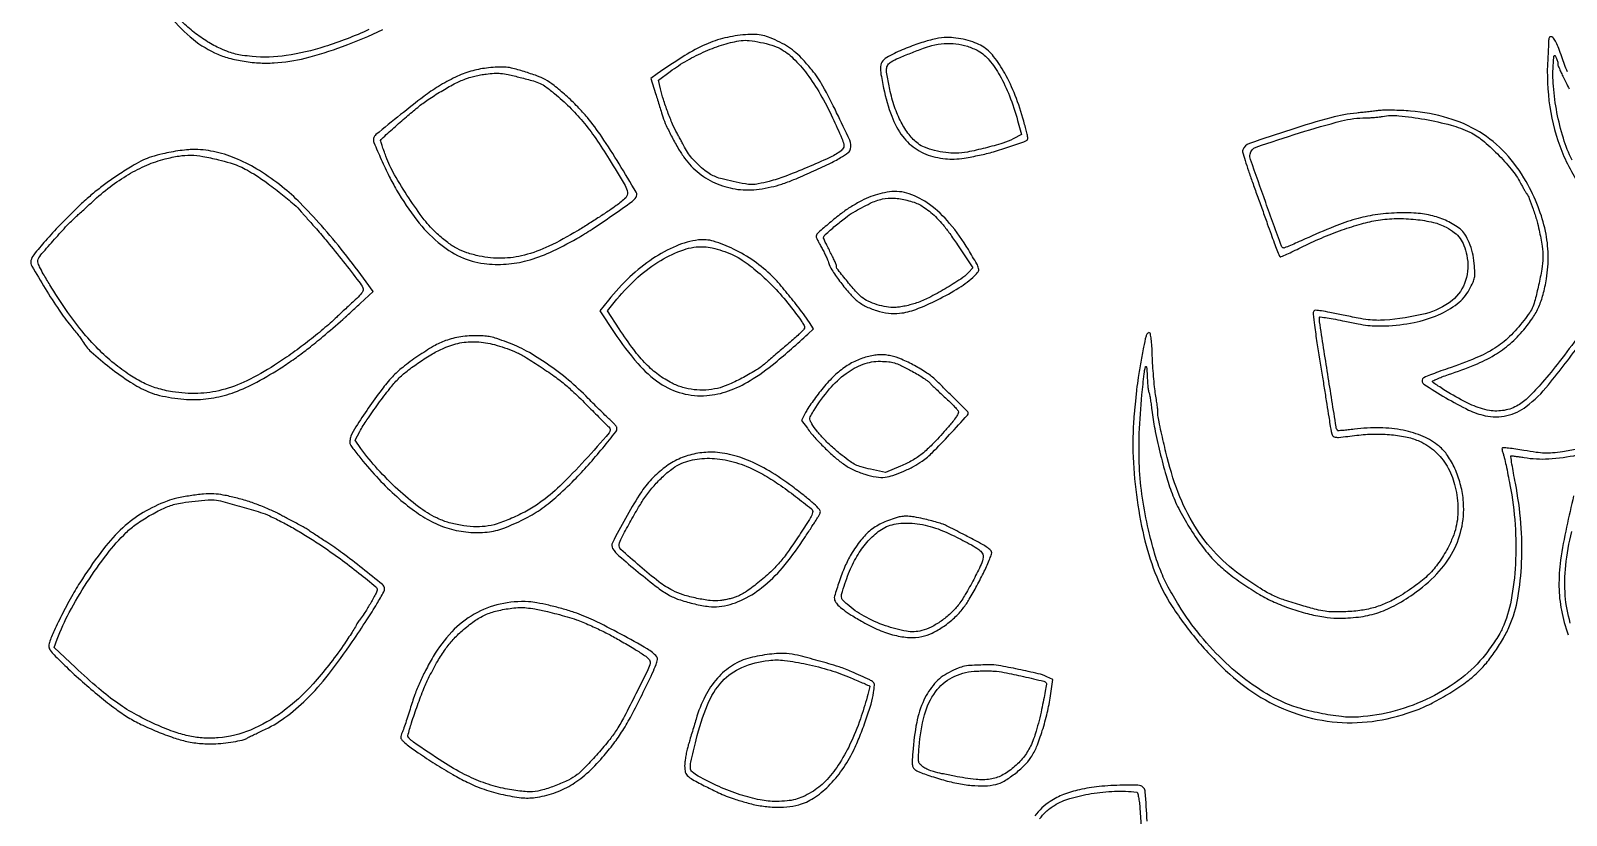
# Model space of a CAD drawing. Header units: millimetres. Extents: x -795 to 795, y -795 to 795.
# Drawn here: x -795 to 31, y -230 to 192 of the extents above; entities that cross this region are included whole.
import ezdxf

# ---------------------------------------------------------------- set-up
doc = ezdxf.new("R2010")
doc.units = ezdxf.units.MM
doc.layers.add('ceco.net 551 - Om symbols', color=7, linetype='Continuous')

msp = doc.modelspace()

# ---------------------------------------------------------------- linework, layer by layer
at = {"layer": 'ceco.net 551 - Om symbols'}
for points in [[(-721.53, 201.48, 0.049511), (-709.61, 188.97, 0.065791), (-696.47, 180.39, 0.043036), (-689.78, 177.86, 0.027138), (-681.64, 176.03, 0.026225), (-672.93, 175.02, 0.029676), (-664.51, 175, 0.048034), (-647.7, 177.59, 0.025811), (-627.63, 183.8, 0.02361), (-605.91, 192.96, 0.020216)], [(-613.47, 192.95, -0.031974), (-637.26, 183.75, -0.039406), (-657.93, 178.98, -0.05968), (-676.36, 178.45, -0.010659), (-681.6, 179.04, -0.027996), (-685.31, 179.75, -0.02949), (-688.82, 180.85, -0.012995), (-693.31, 182.69, -0.035502), (-700.37, 186.42, -0.027712), (-707.46, 191.4, -0.027499), (-714.03, 197.19, -0.033074)], [(-194.64, -233.43, 0.002502), (-195.65, -217.55, 0.139504), (-196.37, -215.56, 0.166284), (-197.99, -214.41, 0.068812), (-201.17, -213.92, 0.010003), (-207.74, -213.97, 0.01756), (-220.55, -214.75, 0.030817), (-231.03, -216.42, 0.037094), (-239.66, -219.03, 0.052388), (-246.8, -222.69, 0.091585), (-255.03, -230.51, 0.088809)], [(-252.5, -232.18, -0.064166), (-249.17, -228.34, -0.043791), (-244.54, -224.88, -0.066433), (-236.2, -221.15, -0.031767), (-224.73, -218.53, -0.030668), (-212.15, -217.27, -0.036805), (-200.27, -217.69, -0.31599), (-199.81, -218.09, -0.011984), (-199.3, -220.44, -0.017723), (-198.84, -223.41, -0.011087), (-198.5, -226.91, -0.004964), (-197.85, -236.93, -0.022188)]]:
    msp.add_lwpolyline(points, format="xyb", dxfattribs=at)
for points in [[(-410.88, 190.13, 0.042161), (-421.86, 188.45, 0.045581), (-432.1, 184.97, 0.035327), (-443.48, 178.91, 0.01374), (-458.34, 169.02), (-461.77, 166.6), (-459.21, 158.5, -0.000049), (-458.13, 155.07, -0.000042), (-456.99, 151.46, -0.000042), (-455.96, 148.19, -0.000121), (-455.24, 145.91, 0.032588), (-453.43, 141.25, 0.012193), (-450.32, 134.95, 0.012378), (-446.79, 128.62, 0.022871), (-443.56, 123.68, 0.070466), (-435.78, 115.58, 0.067794), (-425.95, 109.83, 0.067254), (-414.86, 106.89, 0.067431), (-403.41, 107, 0.017839), (-396.91, 108.18, 0.025642), (-391.27, 109.72, 0.019532), (-384.79, 112.14, 0.005975), (-375.2, 116.28, 0.007256), (-365.85, 120.62, 0.021248), (-359.59, 123.97, 0.026694), (-355.52, 126.68, 0.180455), (-354.23, 128.68, 0.161936), (-354.73, 133.33, 0.007181), (-361.73, 148.19, 0.012476), (-369.2, 162.54, 0.045008), (-374.97, 171.07, 0.012948), (-379.72, 176.59, 0.029445), (-383.65, 180.43, 0.034615), (-387.57, 183.4, 0.026216), (-392.24, 186.11, 0.018001), (-397.48, 188.56, 0.047253), (-401.43, 189.81, 0.049192), (-405.45, 190.27, 0.020892)], [(-392.16, 182.67, -0.071764), (-385.08, 177.44, -0.0357), (-377.72, 169.03, -0.03141), (-370.52, 158.18, -0.023527), (-363.95, 145.43, -0.002126), (-358.95, 134.35, -0.049557), (-357.86, 131.07, -0.194164), (-358.17, 129.13, -0.101938), (-359.86, 127.31, -0.046562), (-365.8, 123.86, -0.00834), (-377.53, 118.67, -0.009326), (-389.63, 113.82, -0.029176), (-398, 111.19, -0.010353), (-403.92, 109.84, -0.050177), (-407.34, 109.48, -0.046522), (-410.88, 109.79, -0.00811), (-417.47, 111.11, -0.007801), (-423.36, 112.49, -0.03277), (-426.82, 113.61, -0.044853), (-429.55, 114.98, -0.024629), (-432.63, 117.11, -0.020764), (-436.13, 120.04, -0.028447), (-439, 122.96, -0.029871), (-441.42, 126.07, -0.027087), (-443.53, 129.55, 0.001178), (-444.29, 130.96, 0.00044), (-445.37, 132.94, 0.000436), (-446.54, 135.09, 0.000528), (-447.64, 137.11, -0.02486), (-450.02, 142, -0.011436), (-452.65, 148.58, -0.011463), (-455.01, 155.37, -0.021386), (-456.55, 160.99), (-457.63, 165.69), (-451.26, 170.41, -0.029393), (-442.21, 176.32, -0.027388), (-432.32, 181.28, -0.028333), (-422.37, 184.96, -0.039976), (-413.14, 186.99, -0.062897), (-408.82, 187.04, -0.022315), (-402.72, 186.06, -0.02265), (-396.61, 184.51, -0.049861)], [(-302.43, 188.67, 0.050673), (-308.31, 187.98, 0.022273), (-315.88, 185.95, 0.020546), (-324.27, 182.9, 0.017932), (-332.79, 179.04, 0.064546), (-336.39, 176.63, 0.163496), (-337.95, 173.95, 0.091135), (-338.05, 169.83, 0.012279), (-336.45, 161.3, 0.03603), (-332.1, 146.23, 0.073055), (-326.21, 135.42, 0.091012), (-318.46, 128.27, 0.088059), (-308.59, 124.25, 0.024618), (-303.18, 123.36, 0.039137), (-298.49, 123.2, 0.030257), (-293.05, 123.76, 0.009069), (-284.85, 125.28, 0.02049), (-277.34, 127.13, 0.012051), (-268.51, 129.92, 0.004692), (-259.93, 132.96, 0.256801), (-258.83, 134.21, 0.10893), (-258.84, 134.81, 0.003215), (-259.4, 137.3, 0.00629), (-260.13, 140.23, 0.004281), (-261.03, 143.55, 0.023978), (-265.68, 157.52, 0.033958), (-271.22, 169.39, 0.039332), (-277.25, 178.51, 0.091334), (-283.36, 183.94, 0.047014), (-287.31, 185.85, 0.028354), (-292.28, 187.39, 0.027861), (-297.55, 188.39, 0.036799)], [(-285.5, 181.41, -0.095335), (-279.64, 176.53, -0.042956), (-273.96, 168.23, -0.036346), (-268.76, 157.24, -0.024289), (-264.37, 144.02), (-262.27, 136.45), (-266.71, 134.1, -0.04786), (-272.29, 131.79, -0.01203), (-281.78, 129.15, -0.012058), (-291.39, 126.96, -0.047361), (-297.43, 126.32, -0.036701), (-303, 126.67, -0.028116), (-308.99, 127.84, -0.028572), (-314.38, 129.54, -0.073637), (-317.93, 131.52, -0.066129), (-322.76, 136.38, -0.042435), (-327.01, 143.1, -0.037845), (-330.53, 151.32, -0.029295), (-333.14, 160.72, -0.007431), (-334.63, 168.23, -0.057742), (-334.87, 171.79, -0.1361), (-334.16, 173.94, -0.116421), (-332.41, 175.57, -0.027658), (-328.44, 177.55, -0.007161), (-321.82, 180.29, -0.007397), (-315.07, 182.85, -0.023175), (-310.44, 184.3, -0.043715), (-303.9, 185.41, -0.049086), (-297.52, 185.3, -0.049834), (-291.37, 183.96, -0.047614)], [(-540.62, 172.73, 0.030226), (-550.22, 172.2, 0.0427), (-558.61, 170.49, 0.040848), (-566.86, 167.31, 0.024692), (-576.06, 162.3, 0.025844), (-583.89, 156.94, 0.00603), (-596.43, 147.13, 0.001923), (-609.68, 136.42, 0.169429), (-610.99, 134.29, 0.156118), (-610.79, 132.07, 0.004234), (-606.83, 123.02, 0.00966), (-602.54, 113.9, 0.01687), (-598.59, 106.54, 0.032801), (-587.66, 90.3, 0.053387), (-576.17, 78.31, 0.063659), (-564.12, 70.55, 0.082818), (-551.52, 66.92, 0.045033), (-539.61, 66.63, 0.049772), (-528.25, 68.51, 0.042402), (-516.07, 72.94, 0.021496), (-501.57, 80.43, 0.015732), (-493.37, 85.46, 0.00651), (-482.59, 92.77, 0.002995), (-471.87, 100.34, 0.095675), (-469.66, 102.65, 0.282976), (-469.62, 105.33, 0.003523), (-478.81, 120.61, 0.010585), (-488.16, 135.23, 0.024937), (-495.9, 145.6, 0.022081), (-501.09, 151.35, 0.014926), (-507.48, 157.44, 0.014726), (-513.79, 162.8, 0.04261), (-518.56, 165.98, 0.03893), (-523.03, 168, 0.012592), (-529.92, 170.3, 0.011337), (-536.79, 172.24, 0.061709)], [(-513.53, 158.45, -0.02356), (-505.55, 151.27, -0.024257), (-498.36, 143.43, -0.022119), (-491.41, 134.3, -0.014314), (-484.17, 123.17, -0.003029), (-475.64, 109.01, -0.096507), (-474.28, 105.22, -0.245828), (-475.25, 102.41, -0.030889), (-480.35, 98.14, -0.010702), (-484.03, 95.56, -0.0037), (-489.44, 91.98, -0.003674), (-495.47, 88.12, -0.00426), (-501.26, 84.54, -0.025069), (-516.65, 76.23, -0.04832), (-529.8, 71.45, -0.057826), (-541.91, 69.79, -0.058236), (-554.05, 70.96, -0.02552), (-560.71, 72.75, -0.043236), (-566.02, 75, -0.04152), (-571.01, 78.2, -0.021538), (-576.7, 82.95, -0.045167), (-583.64, 90.52, -0.01677), (-592.02, 102.32, -0.016933), (-599.67, 114.79, -0.039578), (-604.3, 124.69, -0.003427), (-605.43, 127.77, -0.005252), (-606.36, 130.45, -0.001996), (-607.12, 132.76, -0.133661), (-607.14, 133.17, -0.155893), (-606.59, 134.12, -0.001249), (-599.99, 140.07, -0.005034), (-593.29, 145.97, -0.007205), (-587.21, 151.05, -0.022026), (-581.54, 155.26, -0.013985), (-574.59, 159.68, -0.014047), (-567.52, 163.64, -0.025305), (-561.49, 166.41, -0.027268), (-559.42, 167.11, -0.010765), (-556.51, 167.86, -0.010617), (-553.32, 168.53, -0.013071), (-550.32, 169.01, -0.020162), (-546.03, 169.42, -0.038538), (-542.57, 169.34, -0.028818), (-538.57, 168.7, -0.006953), (-532.03, 167.17, -0.006881), (-524.87, 165.28, -0.04236), (-521.3, 163.96, -0.049708), (-518.25, 162.13, -0.011563)], [(-706.99, 128.38, 0.026824), (-710.44, 128.26, 0.011423), (-715.05, 127.75, 0.011264), (-719.94, 126.97, 0.014515), (-724.4, 126.03, 0.015766), (-730.49, 124.35, 0.033589), (-735.05, 122.6, 0.027379), (-739.87, 120.03, 0.007446), (-747.2, 115.44, 0.011676), (-753.54, 111.13, 0.013093), (-759.43, 106.69, 0.012912), (-765.14, 101.88, 0.010759), (-770.97, 96.49, 0.009761), (-779.69, 87.74, 0.011803), (-787.51, 79.19, 0.008447), (-793.84, 71.67, 0.11732), (-795.37, 68.5, 0.188873), (-794.91, 65.58, 0.00446), (-787.68, 53.51, 0.010613), (-780.16, 41.78, 0.024346), (-773.9, 33.37, -0.00301), (-771.68, 30.63, -0.003965), (-769.69, 28.11, -0.002893), (-768.05, 25.98, -0.037942), (-767.51, 25.15, 0.08606), (-762.91, 19.33, 0.01785), (-752.85, 10.95, 0.019708), (-741.7, 3, 0.041864), (-732.39, -2.04, 0.040169), (-727.69, -3.67, 0.018488), (-721.35, -5.05, 0.018264), (-714.6, -6.01, 0.025418), (-708.5, -6.34, 0.044639), (-696.99, -5.35, 0.043662), (-685.76, -2.33, 0.037194), (-673.76, 3.08, 0.020128), (-659.84, 11.4, 0.009774), (-652.47, 16.42, 0.012174), (-645.83, 21.39, 0.009397), (-638.24, 27.6, 0.00323), (-627.47, 36.87, 0.005859), (-626.15, 38.05, 0.00111), (-623.77, 40.23, 0.001185), (-621.01, 42.79, 0.001088), (-618.17, 45.44), (-611.22, 51.97), (-614.86, 57, 0.010981), (-626.93, 72.91, 0.01301), (-639.05, 87.38, 0.014186), (-650.41, 99.55, 0.029012), (-660.12, 108.29, 0.028145), (-672.3, 116.97, 0.039423), (-684.12, 123.18, 0.043869), (-695.66, 126.97, 0.052748)], [(-675.43, 115.17, -0.019403), (-668.73, 110.68, -0.010659), (-660.87, 104.7, -0.009749), (-653.68, 98.74, -0.042865), (-649.83, 94.81, 0.006669), (-648.66, 93.42, 0.001438), (-646.6, 91.07, 0.001501), (-644.2, 88.35, 0.001433), (-641.75, 85.6, -0.012412), (-635.9, 78.76, -0.003771), (-627.37, 68.11, -0.002083), (-618.82, 57.19, -0.046036), (-616.66, 53.79, -0.174296), (-616.51, 52.66, -0.098212), (-617.06, 51.39, -0.045629), (-618.52, 49.64, -0.008575), (-621.53, 46.76, 0.000618), (-623.99, 44.48, 0.000501), (-626.62, 42.02, 0.000506), (-629.04, 39.75, 0.00131), (-630.78, 38.1, -0.014812), (-638.02, 31.63, -0.010337), (-646.54, 24.75, -0.010153), (-655.56, 18.05, -0.012129), (-664.34, 12.12, -0.029294), (-679.21, 3.78, -0.04975), (-692.59, -1.15, -0.05553), (-705.58, -3.02, -0.049034), (-719.23, -2.12, -0.031341), (-727.5, -0.21, -0.040972), (-734.73, 2.61, -0.036298), (-742.04, 6.85, -0.018245), (-750.64, 13.18, -0.031542), (-759.19, 20.9, -0.022037), (-767.85, 30.59, -0.019907), (-776.53, 42.12, -0.015125), (-785.14, 55.39, -0.005742), (-788.72, 61.45, -0.023507), (-790.67, 65.24, -0.036885), (-791.61, 67.79, -0.193708), (-791.47, 69.25, -0.056445), (-789.41, 72.27, -0.003922), (-782.64, 80.02, -0.005773), (-775.79, 87.56, -0.02278), (-771.31, 91.96, 0.001837), (-769.38, 93.7, 0.000928), (-766.96, 95.91, 0.000922), (-764.46, 98.21, 0.001373), (-762.29, 100.22, -0.025442), (-752.77, 108.24, -0.029172), (-742.9, 114.86, -0.031027), (-732.94, 119.93, -0.039332), (-723.19, 123.27, -0.023093), (-715.61, 124.84, -0.043715), (-709.39, 125.29, -0.040725), (-702.9, 124.66, -0.01746), (-694.39, 122.81, -0.009245), (-688.2, 121.12, -0.024358), (-683.86, 119.61, -0.027434), (-679.99, 117.8, -0.0148)], [(-333.29, 105.54, 0.027538), (-338.5, 104.53, 0.031039), (-343.35, 102.99, 0.028325), (-348.33, 100.72, 0.017352), (-353.94, 97.53, 0.024779), (-359.2, 93.91, 0.012014), (-365.56, 88.8, 0.0062), (-371.64, 83.56, 0.159271), (-372.73, 81.7, 0.153778), (-372.68, 81.15, 0.008765), (-371.98, 79.55, 0.012736), (-371.05, 77.66, 0.008958), (-369.91, 75.59, -0.010464), (-368.7, 73.36, -0.009622), (-367.56, 71.02, -0.009666), (-366.61, 68.9, -0.03108), (-366.1, 67.44, 0.075389), (-364.38, 63.63, 0.015396), (-360.15, 57.53, 0.017085), (-355.34, 51.48, 0.037769), (-351.2, 47.3, 0.06166), (-346.37, 44.06, 0.042978), (-340.29, 41.61, 0.042693), (-333.81, 40.23, 0.057642), (-327.83, 40.17, 0.065967), (-319.13, 42.26, 0.023723), (-307.44, 47.42, 0.024075), (-295.93, 53.88, 0.045785), (-287.48, 60.31, 0.061239), (-285.64, 62.48, 0.207427), (-285.32, 64.27, 0.073236), (-286.33, 66.79, 0.003714), (-290.86, 74.44, 0.038293), (-300.92, 88.59, 0.060971), (-311.74, 98.76, 0.075371), (-322.72, 104.5, 0.117374)], [(-311.01, 94.39, -0.028709), (-307.76, 91.42, -0.020775), (-304.48, 87.77, -0.016887), (-300.91, 83.12, -0.008653), (-296.73, 77.07), (-288.45, 64.64), (-290.78, 62.11, -0.061643), (-294.96, 58.58, -0.012016), (-303.34, 53.38, -0.013304), (-312.18, 48.5, -0.037139), (-318.69, 45.72, -0.017344), (-321.59, 44.83, -0.013273), (-324.82, 44.06, -0.01347), (-327.88, 43.51, -0.030645), (-330.22, 43.29, -0.047567), (-334.92, 43.59, -0.034787), (-340.02, 44.78, -0.035419), (-344.74, 46.61, -0.061754), (-348.28, 48.85, -0.041637), (-351.55, 52.01, -0.009471), (-356.52, 57.93, -0.003793), (-361.58, 64.3, -0.223732), (-361.9, 65.7, 0.153737), (-361.95, 66.26, 0.005217), (-362.83, 68.32, 0.009394), (-363.96, 70.74, 0.006366), (-365.32, 73.46, -0.004243), (-366.69, 76.16, -0.00652), (-367.83, 78.52, -0.002604), (-368.76, 80.55, -0.161535), (-368.8, 80.94, -0.1583), (-367.84, 82.57, -0.006152), (-362.5, 87.21, -0.011799), (-357.01, 91.64, -0.030482), (-352.79, 94.49, -0.019287), (-343.71, 99.38, -0.058396), (-337.1, 101.72, -0.073365), (-331, 102.18, -0.044973), (-323.88, 101.03, -0.01909), (-320.08, 99.91, -0.037572), (-317.19, 98.68, -0.035849), (-314.42, 96.99, -0.015844)], [(-436.14, 79.64, 0.069261), (-448.16, 76.37, 0.046415), (-460.71, 69.57, 0.041925), (-473.08, 59.7, 0.034107), (-484.58, 47.24), (-489.25, 41.44), (-481.42, 29.75, 0.029921), (-468.82, 13.17, 0.065852), (-456.97, 2.58, 0.084652), (-444.87, -2.95, 0.084983), (-431.64, -4.16, 0.065729), (-420.02, -1.68, 0.051318), (-408.37, 3.87, 0.036578), (-394.9, 13.48, 0.013336), (-377.27, 28.92), (-374.28, 31.69), (-376.43, 35.21, 0.027039), (-379.63, 39.88, 0.005311), (-385.91, 47.89, 0.005442), (-392.38, 55.77, 0.024887), (-396.4, 60.11, 0.040848), (-406.14, 68.18, 0.03838), (-417.25, 74.74, 0.040668), (-427.94, 78.95, 0.105746)], [(-413.78, 69.57, -0.032721), (-405.2, 63.25, -0.023812), (-396.51, 55.18, -0.02265), (-388.14, 45.82, -0.02169), (-380.52, 35.62, -0.015177), (-379.22, 33.58, -0.143396), (-378.97, 32.58, -0.165867), (-379.31, 31.67, -0.02209), (-380.7, 30.13, -0.013934), (-382.05, 28.84, -0.002714), (-384.55, 26.59, -0.002881), (-387.51, 24, -0.002663), (-390.57, 21.38, 0.000397), (-393.64, 18.77, 0.000427), (-396.64, 16.21, 0.000403), (-399.21, 14.01, 0.002026), (-400.64, 12.78, -0.043679), (-405.47, 9.26, -0.016244), (-412.81, 5.16, -0.016146), (-420.37, 1.56, -0.046303), (-425.88, -0.27, -0.041906), (-432.18, -1.18, -0.043115), (-438.48, -1.01, -0.043603), (-444.6, 0.23, -0.044979), (-450.34, 2.5, -0.042253), (-457.69, 7.02, -0.040947), (-464.27, 12.76, -0.032722), (-470.95, 20.59, -0.014595), (-478.73, 31.7), (-485.13, 41.42), (-479.97, 47.74, -0.039079), (-468.68, 59.53, -0.046712), (-456.31, 68.66, -0.052477), (-444.05, 74.39, -0.095167), (-433.13, 75.96, -0.045131), (-428.7, 75.35, -0.022957), (-423.29, 73.84, -0.022914), (-417.96, 71.8, -0.039777)], [(-554.95, 28.09, 0.020874), (-559.48, 27.96, 0.021055), (-563.97, 27.45, 0.021722), (-568.25, 26.6, 0.026591), (-572.16, 25.41, 0.045563), (-578.62, 22.39, 0.016975), (-587.11, 17.02, 0.017123), (-595.29, 11.04, 0.04056), (-600.82, 5.92, 0.024307), (-606.54, -0.94, 0.009439), (-613.79, -10.96, 0.007727), (-620.5, -20.93, 0.055318), (-623.11, -26.11, 0.055088), (-623.73, -28.58, 0.138935), (-623.48, -30.39, 0.061327), (-622.15, -32.61, 0.004759), (-617.84, -38.05, 0.017644), (-608.17, -49.16, 0.022844), (-598.51, -58.61, 0.025215), (-589.01, -66.26, 0.036022), (-579.81, -71.98, 0.050957), (-570.27, -75.81, 0.047526), (-559.93, -77.74, 0.049124), (-549.78, -77.66, 0.065239), (-540.81, -75.5, 0.023501), (-530.13, -70.81, 0.034819), (-521.31, -65.64, 0.032061), (-512.79, -58.97, 0.016374), (-502.95, -49.6, 0.012322), (-495.35, -41.48, 0.010017), (-487.61, -32.42, 0.003897), (-480.52, -23.66, 0.208596), (-479.98, -21.63, 0.11994), (-480.26, -20.94, 0.018446), (-481.18, -19.77, 0.019702), (-482.38, -18.45, 0.015968), (-483.78, -17.14, -0.009699), (-485.68, -15.37, -0.002466), (-488.7, -12.44, -0.002513), (-492.12, -9.06, -0.002542), (-495.49, -5.66, 0.023163), (-506.03, 4.14, 0.024196), (-517.29, 12.77, 0.025604), (-528.57, 19.76, 0.037806), (-539.15, 24.59, 0.006558), (-544.6, 26.51, 0.027016), (-547.97, 27.45, 0.034762), (-551, 27.9, 0.016336)], [(-535.09, 19.53, -0.034615), (-529.74, 16.8, -0.009687), (-521.79, 11.8, -0.010202), (-513.68, 6.25, -0.019332), (-507.42, 1.4, -0.011851), (-504.91, -0.82, -0.004114), (-501.39, -4.12, -0.004084), (-497.57, -7.83, -0.004742), (-493.99, -11.42, 0.000775), (-490.7, -14.78, 0.001066), (-487.73, -17.79, 0.000677), (-485.23, -20.31, 0.012827), (-484.42, -21.08, -0.406815), (-484.22, -24.31, -0.006858), (-497.17, -38.93, -0.01559), (-510.69, -52.89, -0.038719), (-521.63, -61.98, -0.028939), (-528.64, -66.35, -0.022931), (-536.68, -70.27, -0.023497), (-544.52, -73.23, -0.05003), (-550.85, -74.61, -0.041996), (-557.16, -74.8, -0.029574), (-564.21, -74, -0.029581), (-571.12, -72.38, -0.042119), (-576.99, -70.07, -0.04758), (-586.73, -64.05, -0.023627), (-597.88, -54.73, -0.023018), (-608.75, -43.78, -0.028815), (-617.72, -32.63), (-620.94, -28.12), (-618.41, -23.54, -0.023171), (-614.5, -17.19, -0.008599), (-608.45, -8.61, -0.008369), (-602.18, -0.34, -0.028268), (-597.71, 4.74, -0.032779), (-592.92, 9.01, -0.016108), (-586.31, 13.82, -0.016093), (-579.29, 18.27, -0.027825), (-573.15, 21.44, -0.05795), (-564.47, 24.18, -0.060129), (-555.51, 24.81, -0.053957), (-545.86, 23.27, -0.034285)], [(-344.45, 16.92, 0.050955), (-351.18, 14.62, 0.045498), (-357.58, 10.94, 0.041333), (-363.73, 5.79, 0.0296), (-369.74, -0.87, 0.007913), (-372.4, -4.31, 0.007526), (-374.99, -7.88, 0.007496), (-377.18, -11.11, 0.026295), (-378.45, -13.27), (-380.65, -17.52), (-377.5, -21.8, 0.024241), (-373.48, -26.76, 0.01535), (-368.35, -32.15, 0.015391), (-362.94, -37.17, 0.025866), (-358.06, -41, 0.042335), (-352.71, -44.13, 0.034656), (-346.53, -46.57, 0.035901), (-340.48, -48.01, 0.071605), (-335.57, -48.11, 0.051769), (-331.46, -47.16, 0.019613), (-325.95, -45.02, 0.019744), (-320.34, -42.33, 0.031125), (-315.79, -39.54, 0.044429), (-310.17, -34.8, 0.008581), (-300.96, -25.18, 0.002738), (-291.29, -14.63, 0.350353), (-291.19, -12.96, 0.043887), (-291.71, -12.34, 0.000252), (-297.09, -7, 0.001187), (-302.74, -1.4, 0.001198), (-308.41, 4.15, 0.046603), (-313.14, 7.97, 0.022528), (-319.82, 11.99, 0.022519), (-326.82, 15.38, 0.047672), (-332.56, 17.23, 0.027732), (-335.45, 17.69, 0.03274), (-338.22, 17.8, 0.030613), (-341.13, 17.55, 0.019771)], [(-321.92, 9.4, -0.011608), (-318.72, 7.62, -0.011947), (-315.64, 5.71, -0.011748), (-313.05, 3.93, -0.048657), (-311.63, 2.68, 0.01123), (-310.32, 1.33, 0.002965), (-308.16, -0.75, 0.003008), (-305.68, -3.1, 0.003086), (-303.19, -5.4, -0.006909), (-300.82, -7.62, -0.008694), (-298.69, -9.74, -0.007172), (-296.96, -11.58, -0.066084), (-296.34, -12.47, -0.220521), (-296.29, -13.65, -0.048261), (-297.27, -15.5, -0.027771), (-299.29, -18.21, -0.006286), (-303.02, -22.58, -0.010947), (-310.3, -30.51, -0.031867), (-315.78, -35.54, -0.04077), (-321.03, -39.12, -0.029956), (-327.36, -42.23), (-335.45, -45.61), (-343.61, -43.82, -0.01336), (-348.54, -42.6, -0.046353), (-351.6, -41.44, -0.043909), (-354.49, -39.7, -0.011112), (-358.84, -36.38, -0.015261), (-364.05, -31.95, -0.018158), (-368.67, -27.44, -0.019872), (-372.46, -23.14, -0.037339), (-375.11, -19.35, -0.032627), (-376.02, -17.54, -0.142138), (-376.17, -16.36, -0.089955), (-375.69, -15.02, -0.008816), (-373.92, -12.06, -0.036953), (-365.57, -0.59, -0.057954), (-356.67, 7.73, -0.06938), (-347.47, 12.72, -0.095443), (-338.22, 14.3, -0.01698), (-333.71, 14.05, -0.050596), (-330.67, 13.46, -0.04028), (-327.46, 12.21, -0.007866)], [(-431.02, -34.7, 0.049325), (-439.75, -35.91, 0.055604), (-447.71, -38.8, 0.053362), (-455.1, -43.49, 0.040093), (-462.14, -50.07, 0.044432), (-467.99, -57.78, 0.013863), (-475.37, -70.29, 0.006387), (-482.41, -83.41, 0.26593), (-482.29, -86.5, 0.074274), (-478.88, -90.48, 0.006275), (-468.55, -99.21, 0.008217), (-458.05, -107.58, 0.039409), (-451.64, -111.76, 0.045727), (-445.84, -114.26, 0.022831), (-438.11, -116.4, 0.022446), (-430.45, -117.8, 0.063574), (-425.03, -117.84, 0.07827), (-413.35, -114.54, 0.059086), (-401.96, -107.57, 0.049939), (-390.87, -96.87, 0.031278), (-380.08, -82.41, -0.000209), (-378.52, -80.03, -0.000142), (-376.75, -77.33, -0.000143), (-375.04, -74.72, -0.000288), (-373.69, -72.66, 0.007971), (-372.57, -70.9, 0.009724), (-371.58, -69.21, 0.008426), (-370.81, -67.77, 0.065437), (-370.55, -67.05, 0.24483), (-370.96, -65.53, 0.020075), (-373.96, -62.52, 0.018884), (-378.6, -58.55, 0.006619), (-385.55, -53.19, 0.025601), (-398.05, -44.77, 0.038875), (-409.76, -38.91, 0.044981), (-420.73, -35.56, 0.061566)], [(-401.47, -46.56, -0.019986), (-392.99, -51.87, -0.013902), (-383.84, -58.49, -0.005962), (-375.35, -65.16, -0.284431), (-374.66, -67.13, -0.086078), (-375.78, -69.88, -0.004196), (-381.11, -78.23, -0.007569), (-386.7, -86.56, -0.017102), (-391.23, -92.64, -0.033012), (-396.41, -98.3, -0.01945), (-403.27, -104.38, -0.019014), (-410.22, -109.64, -0.05736), (-415.44, -112.46, -0.024458), (-417.27, -113.1, -0.012471), (-419.63, -113.72, -0.01236), (-422.09, -114.24, -0.018107), (-424.29, -114.57, -0.056453), (-429.72, -114.56, -0.023078), (-437.01, -113.38, -0.023221), (-444.33, -111.49, -0.044845), (-449.92, -109.2, -0.04456), (-457.38, -104.44, -0.013876), (-467.68, -96.03, -0.006373), (-477.89, -86.99, -0.268529), (-478.74, -84.31, -0.066309), (-477.51, -80.94, -0.005373), (-473.05, -72.61, -0.007884), (-468.29, -64.26, -0.020218), (-464.5, -58.42, -0.026713), (-460.02, -52.74, -0.025917), (-454.91, -47.51, -0.027383), (-449.8, -43.28, -0.058299), (-445.35, -40.74, -0.074575), (-435.58, -38.21, -0.059308), (-424.67, -38.35, -0.053936), (-413.12, -41.17, -0.042901)], [(-697, -57.11, 0.035505), (-702.49, -57.22, 0.015731), (-709.7, -58.12, 0.015731), (-716.84, -59.46, 0.035496), (-722.11, -61.02, 0.044749), (-734.93, -67.2, 0.05113), (-745.84, -75.33, 0.043012), (-756.25, -86.68, 0.020589), (-767.67, -102.84, 0.014683), (-772.82, -111.34, 0.009756), (-778.24, -121.37, 0.009339), (-782.93, -130.9, 0.033114), (-785.41, -137.23, 0.097508), (-785.66, -139.45, 0.132884), (-784.98, -141.33, 0.045125), (-782.85, -143.85, 0.003233), (-776.29, -150.25, 0.010555), (-767.63, -158.25, 0.009681), (-758.39, -166.11, 0.010004), (-749.72, -172.92, 0.024128), (-742.97, -177.51, 0.025883), (-736.13, -181.23, 0.01427), (-727.42, -185.09, 0.014269), (-718.6, -188.41, 0.028818), (-711.45, -190.42, 0.01801), (-707.67, -191.11, 0.01595), (-703.68, -191.56, 0.015984), (-699.68, -191.75, 0.018334), (-695.86, -191.67, 0.015729), (-690.49, -191.2, 0.015797), (-685.16, -190.38, 0.013036), (-680.6, -189.42, 0.10988), (-678.72, -188.5, -0.053909), (-678.24, -188.2, -0.0016), (-676.11, -187.16, -0.003177), (-673.58, -185.95, -0.002185), (-670.7, -184.62, 0.049672), (-658.68, -177.6, 0.038204), (-647.1, -167.75, 0.031615), (-635.25, -154.43, 0.017315), (-622.39, -136.75, 0.003778), (-614.51, -124.9, 0.01019), (-609.15, -116.33, 0.008067), (-605.47, -109.94, 0.165666), (-605.08, -107.78, 0.187163), (-606.17, -105.89, 0.002444), (-616.99, -97.22, 0.007708), (-627.69, -89, 0.017014), (-636.16, -83.13, -0.001823), (-639.21, -81.16, -0.00219), (-642.06, -79.28, -0.001874), (-644.45, -77.67, -0.014619), (-645.54, -76.89, 0.031193), (-646.62, -76.16, 0.004603), (-648.92, -74.84, 0.005176), (-651.67, -73.34, 0.00443), (-654.59, -71.82, -0.002216), (-657.43, -70.35, -0.003299), (-659.89, -69.05, -0.001444), (-661.99, -67.91, -0.067352), (-662.38, -67.62, 0.08807), (-662.78, -67.35, 0.001469), (-665.27, -66.26, 0.003739), (-668.18, -65.01, 0.002471), (-671.55, -63.62, 0.019132), (-677.96, -61.29, 0.01496), (-685.07, -59.24, 0.015221), (-691.82, -57.73, 0.034813)], [(-666.84, -68.99, -0.010174), (-660.1, -72.33, -0.01008), (-653.48, -75.94, -0.009606), (-646.72, -79.99, -0.007579), (-639.56, -84.62, -0.010441), (-629.01, -91.98, -0.010524), (-618.82, -99.76, -0.003839), (-609.66, -107.17, -0.281796), (-609.05, -108.92, -0.07154), (-609.88, -111.12, -0.006), (-612.87, -116.43, -0.008065), (-616, -121.62, -0.034717), (-618.12, -124.54, 0.013522), (-618.92, -125.56, 0.015215), (-619.64, -126.58, 0.014582), (-620.19, -127.48, 0.075539), (-620.4, -128.02, -0.085144), (-620.69, -128.71, -0.002108), (-622.53, -131.6, -0.004494), (-624.73, -134.98, -0.003038), (-627.31, -138.79, -0.032568), (-643.49, -159.42, -0.050911), (-660.16, -174.6, -0.059926), (-677.2, -184.29, -0.079518), (-694.51, -188.51, -0.033456), (-702.31, -188.61, -0.037103), (-709.78, -187.65, -0.033329), (-717.67, -185.48, -0.01966), (-726.77, -181.9, -0.020901), (-738.55, -176.13, -0.028713), (-748.58, -169.91, -0.024979), (-758.81, -161.94, -0.011354), (-771.4, -150.55), (-782.79, -139.78), (-781.17, -135.36, -0.034552), (-774.71, -120.98, -0.020664), (-765.19, -104.82, -0.020683), (-754.4, -89.55, -0.035499), (-744.04, -77.92, -0.039319), (-738.65, -73.44, -0.022088), (-731.48, -68.83, -0.022109), (-724.04, -64.93, -0.044728), (-717.83, -62.67, -0.030966), (-713.84, -61.88, -0.006908), (-706.95, -61.03, -0.006153), (-700.05, -60.37, -0.04346), (-696.69, -60.38, -0.042938), (-692.12, -61.19, -0.004779), (-681.91, -64.03, -0.005283), (-671.8, -67.07, -0.034253)], [(-328.66, -69.72, 0.039229), (-336.86, -72.67, 0.061092), (-343.27, -76.56, 0.059005), (-348.7, -82, 0.03391), (-353.93, -89.65, 0.031395), (-357.27, -96.24, 0.019113), (-360.4, -104.39, 0.012539), (-362.86, -112.2, 0.191318), (-362.58, -114.96, 0.084735), (-361.03, -117.02, 0.028645), (-358.14, -119.45, 0.020996), (-353.85, -122.38, 0.008034), (-347.66, -126.1, 0.031268), (-339.04, -130.4, 0.039224), (-330.56, -133.23, 0.043771), (-322.69, -134.46, 0.069297), (-315.88, -133.99, 0.062283), (-310.29, -132.05, 0.036278), (-304.16, -128.46, 0.035228), (-298.33, -123.82, 0.043556), (-293.65, -118.71, 0.029477), (-290.37, -113.85, 0.010651), (-286.27, -106.6, 0.010819), (-282.3, -98.81, 0.017617), (-279.31, -92.01, 0.016425), (-278.41, -89.51, 0.135871), (-278.35, -88.32, 0.160779), (-278.93, -87.36, 0.025572), (-280.69, -86.01, 0.022305), (-283.27, -84.39, 0.005698), (-287.59, -82.01, 0.004301), (-293.73, -78.79, 0.001495), (-302.63, -74.24, 0.036519), (-304.49, -73.46, 0.008873), (-307.68, -72.46, 0.009052), (-311.38, -71.44, 0.008898), (-315.14, -70.54, 0.009201), (-320.05, -69.56, 0.029535), (-323.37, -69.16, 0.041725), (-326.02, -69.22, 0.040347)], [(-298.46, -79.78, -0.004426), (-289.25, -84.58, -0.03621), (-285.24, -87.1, -0.09345), (-283.39, -89.09, -0.166724), (-282.88, -91.24, -0.086418), (-283.95, -95.1, -0.010032), (-287.96, -103.15, -0.013), (-292.49, -111.31, -0.029767), (-296.42, -117.13, -0.042969), (-300.45, -121.55, -0.033899), (-305.49, -125.61, -0.034592), (-310.87, -128.84, -0.054146), (-315.91, -130.77, -0.108112), (-324.2, -131.1, -0.041079), (-335.47, -128.14, -0.040205), (-346.94, -123.02, -0.055732), (-356.16, -116.57, -0.018288), (-358.25, -114.58, -0.10968), (-359.03, -113.32, -0.128164), (-359.15, -111.93, -0.02862), (-358.61, -109.6, -0.026621), (-354.76, -98.72, -0.039281), (-350.16, -89.69, -0.044609), (-344.77, -82.42, -0.056037), (-338.52, -76.83, -0.105209), (-330.84, -73.5, -0.068347), (-321.15, -72.89, -0.058148), (-310.11, -75.01, -0.041524)], [(-527.51, -115.21, 0.070072), (-542.8, -116.46, 0.075449), (-556.73, -121.89, 0.072501), (-568.87, -131.44, 0.058047), (-578.85, -144.77, 0.010262), (-583.01, -152.27, 0.017541), (-586.13, -158.72, 0.018024), (-588.73, -165.24, 0.011619), (-591.3, -172.97, -0.003556), (-592.67, -177.33, -0.004315), (-594.02, -181.4, -0.003662), (-595.21, -184.81, -0.02962), (-595.86, -186.33, 0.068376), (-596.35, -187.8, 0.167149), (-596.19, -188.92, 0.091449), (-595.27, -190.12, 0.012444), (-592.86, -192.18, 0.023041), (-586.9, -196.58, 0.007837), (-577.86, -202.43, 0.00804), (-568.34, -208.18, 0.015572), (-560.51, -212.41, 0.034369), (-551.5, -216.18, 0.026469), (-541.24, -219.07, 0.027012), (-531.44, -220.72, 0.063073), (-524.01, -220.63, 0.046973), (-513.9, -218.23, 0.052825), (-504.83, -214.05, 0.048797), (-496.27, -207.75, 0.031898), (-487.69, -198.98, 0.015508), (-481.7, -191.56, 0.021859), (-476.87, -184.57, 0.018804), (-472.17, -176.43, 0.008086), (-466.49, -165.25, 0.001788), (-460.94, -153.77, 0.018883), (-458.88, -149, 0.048828), (-458.13, -146.33, 0.227178), (-458.54, -144.82, 0.082493), (-463.64, -140.63, 0.007698), (-477.91, -132.67, 0.010488), (-492.62, -125.16, 0.032348), (-502.96, -120.96, 0.01209), (-509.64, -118.91, 0.010891), (-516.64, -117.11, 0.011066), (-523.02, -115.76, 0.031737)], [(-498.36, -126.18, -0.007848), (-490.92, -129.49, -0.011215), (-484.43, -132.68, -0.011071), (-478.04, -136.19, -0.007366), (-470.86, -140.47, -0.005686), (-465.72, -143.73, -0.03882), (-463.34, -145.55, -0.092645), (-462.26, -146.95, -0.173214), (-462.09, -148.34, -0.060477), (-463.3, -151.8, -0.002054), (-469.74, -164.75, -0.003872), (-476.08, -177.13, -0.01956), (-479.94, -183.87, -0.030115), (-483.86, -189.36, -0.009989), (-490.23, -196.92, -0.009648), (-496.83, -204.16, -0.036836), (-501.34, -208.27, -0.051812), (-506.07, -211.24, -0.022943), (-512.84, -214.2, -0.022964), (-519.87, -216.53, -0.050459), (-525.44, -217.51, -0.032777), (-528.35, -217.53, -0.014697), (-532.17, -217.2, -0.013358), (-536.55, -216.56, -0.010699), (-541.22, -215.65, -0.032915), (-551.87, -212.6, -0.032678), (-562.05, -208.17, -0.024775), (-573.72, -201.41, -0.009303), (-589.4, -190.84, -0.023439), (-590.65, -189.87, -0.032582), (-591.67, -188.88, -0.03403), (-592.37, -187.99, -0.210309), (-592.47, -187.44, -0.020371), (-590.51, -180.35, -0.00862), (-587.31, -171.01, -0.008536), (-583.84, -161.86, -0.022957), (-580.96, -155.53, -0.012485), (-576.41, -147.14, -0.024624), (-572.3, -140.76, -0.029087), (-568.11, -135.55, -0.028392), (-563.3, -130.82, -0.026028), (-556.76, -125.67, -0.047439), (-550.87, -122.28, -0.048131), (-544.51, -120.1, -0.027651), (-536.52, -118.66, -0.022716), (-532.35, -118.33, -0.032577), (-528.65, -118.45, -0.023921), (-524.23, -119.09, -0.006719), (-517.41, -120.52, -0.009343), (-512.24, -121.78, -0.007752), (-506.78, -123.31, -0.007841), (-501.83, -124.87, -0.020864)], [(-388.76, -143.11, 0.030547), (-392.81, -143.07, 0.015874), (-397.85, -143.5, 0.015325), (-403.2, -144.29, 0.017512), (-408.26, -145.39, 0.07911), (-417.77, -149.47, 0.071008), (-425.94, -156.42, 0.063624), (-432.54, -166.14, 0.045618), (-437.4, -178.35, -0.000424), (-438.5, -182.05, -0.000345), (-439.68, -186.01, -0.000348), (-440.77, -189.66, -0.000909), (-441.56, -192.28, 0.016728), (-442.2, -194.67, 0.010586), (-442.8, -197.49, 0.01063), (-443.26, -200.29, 0.019237), (-443.51, -202.6, 0.05674), (-443.33, -206.36, 0.14963), (-442.15, -208.76, 0.079201), (-439.33, -210.94, 0.008835), (-432.11, -214.73, 0.0045), (-425.38, -218.03, 0.017432), (-421.12, -219.89, 0.018459), (-416.86, -221.4, 0.005493), (-410.25, -223.4, 0.029623), (-402.95, -225.05, 0.030598), (-395.58, -225.8, 0.031989), (-388.52, -225.64, 0.041676), (-382.16, -224.55, 0.082454), (-374.22, -221.02, 0.049085), (-366.15, -214.48, 0.044873), (-358.74, -205.72, 0.040661), (-352.73, -195.5, 0.016867), (-349.28, -187.68, 0.0123), (-345.95, -178.78, 0.012332), (-343.25, -170.31, 0.031592), (-341.84, -164.03, 0.026241), (-341.43, -160.16, 0.219567), (-342.06, -158.56, 0.082234), (-343.95, -157.28, 0.00201), (-353.55, -152.92, 0.029667), (-360.45, -150.3, 0.008077), (-371.63, -146.99, 0.007266), (-382.81, -144.04, 0.043373)], [(-354.05, -156.19, 0.000399), (-350.34, -157.79, 0.000643), (-347.18, -159.14, 0.000093), (-344.37, -160.34, 0.04381), (-344.18, -160.4, -0.420899), (-343.87, -160.91, -0.002798), (-345.33, -166.48, -0.009407), (-347.05, -172.42, -0.009408), (-348.98, -178.29, -0.025159), (-354.57, -191.98, -0.037403), (-360.91, -203.25, -0.043632), (-367.86, -211.94, -0.070161), (-375.3, -217.82, -0.023936), (-379.95, -220.25, -0.044296), (-383.96, -221.69, -0.04156), (-388.33, -222.45, -0.018561), (-394.16, -222.76, -0.054653), (-402.91, -221.94, -0.027933), (-413.59, -219.11, -0.025967), (-425.05, -214.72, -0.024311), (-436.25, -209.07, -0.047597), (-439.44, -206.84, -0.204704), (-440.45, -204.81, -0.070911), (-440.17, -201.53, -0.002711), (-437.36, -189.62, -0.03727), (-431.26, -170.65, -0.088729), (-423.39, -158.17, -0.107314), (-412.73, -150.6, -0.07256), (-398.27, -146.78, -0.059285), (-389.77, -146.82, -0.02167), (-377.9, -148.81, -0.021518), (-365.26, -152.08, -0.027977)], [(-279.52, -149.13, 0.004383), (-288.74, -149.45, 0.036402), (-292.89, -149.93, 0.054073), (-296.29, -150.97, 0.015827), (-301.24, -153.28, 0.094319), (-309, -159.26, 0.074954), (-314.78, -168.14, 0.058872), (-318.67, -180.3, 0.030295), (-320.77, -196.18, 0.006167), (-321.08, -201.51, 0.063717), (-320.9, -203.7, 0.142659), (-320.19, -205.04, 0.070509), (-318.65, -206.22, 0.038248), (-316.99, -207, 0.006067), (-313.62, -208.22, 0.006697), (-309.6, -209.57, 0.005814), (-305.35, -210.88, 0.021748), (-297.03, -212.95, 0.026846), (-289.13, -214.11, 0.029686), (-282.02, -214.34, 0.050288), (-276.11, -213.59, 0.077951), (-271.65, -211.8, 0.028978), (-266.04, -207.99, 0.029255), (-260.74, -203.41, 0.055504), (-257.16, -199.06, 0.049462), (-254.14, -193.26, 0.018384), (-251.05, -184.59, 0.01824), (-248.39, -174.98, 0.023377), (-246.68, -165.96), (-245.42, -157.06), (-248.68, -155.55, 0.051763), (-253.25, -153.97, 0.005892), (-263.95, -151.61, 0.005886), (-274.7, -149.51, 0.051871)], [(-248.91, -158.95, -0.186222), (-248.8, -159.5, -0.001937), (-249.48, -163.41, -0.005871), (-250.33, -167.95, -0.003741), (-251.43, -173.22, -0.015884), (-254.37, -184.97, -0.043577), (-257.41, -192.97, -0.056836), (-261.25, -199.02, -0.047835), (-266.56, -204.46, -0.052969), (-272.89, -208.75, -0.086088), (-279.04, -210.78, -0.064633), (-286.72, -210.91, -0.019025), (-298.38, -209.15, -0.00544), (-305.13, -207.79, -0.017765), (-309.56, -206.69, -0.026761), (-312.65, -205.61, -0.056065), (-314.87, -204.4, -0.046385), (-316.75, -202.8, -0.138229), (-317.55, -201.34, -0.068982), (-317.74, -199.11, -0.005919), (-317.38, -193.4, -0.04652), (-314.46, -176.17, -0.092071), (-308.52, -163.7, -0.115353), (-299.56, -155.95, -0.104625), (-287.77, -152.62, -0.009041), (-285.29, -152.5, -0.00568), (-282.39, -152.45, -0.005701), (-279.53, -152.46, -0.010381), (-277.19, -152.54, -0.035043), (-271.55, -153.26, -0.006423), (-261.26, -155.46, -0.002176), (-250.25, -158, -0.194892)]]:
    msp.add_lwpolyline(points, format="xyb", close=True, dxfattribs=at)
at = {"layer": 'ceco.net 551 - Om symbols', "color": 5}
for points in [[(31.54, 170.11, -0.005702), (30.01, 174.1, -0.005114), (28.51, 178.28, 0.009428), (26.84, 182.79, 0.022088), (25.39, 186.07, 0.024351), (24.12, 188.33, 0.201043), (23.18, 189, 0.077772), (22.37, 189.05, 0.187153), (21.84, 188.78, 0.143417), (21.53, 188.16, 0.040305), (21.44, 187.08, -0.008711), (21.4, 185.75, -0.001501), (21.29, 183.23, -0.001633), (21.13, 180.28, -0.001459), (20.95, 177.21, 0.051647), (22.04, 151.26, 0.059685), (28.49, 127.39, 0.062056), (40.11, 106.49, 0.063776)], [(34.03, 122.64, -0.038873), (29.37, 134.43, -0.027363), (25.92, 148.29, -0.027367), (24, 162.43, -0.038947), (23.97, 175.11, -0.003331), (24.23, 178.24, -0.105985), (24.46, 178.97, -0.570963), (24.78, 178.97, -0.025895), (25.46, 177.75, -0.021116), (25.87, 176.8, -0.022741), (26.19, 175.85, -0.023025), (26.38, 175.01, -0.092287), (26.38, 174.48, 0.137319), (26.44, 173.83, 0.007561), (27.2, 171.92, 0.011253), (28.19, 169.66, 0.007957), (29.41, 167.16, -0.002082), (30.84, 164.31, -0.001307), (32.49, 160.96, -0.001311)], [(37.79, 28.23, -0.007794), (27.18, 14.05, -0.014703), (18.12, 3.01, -0.017242), (10.56, -5.07, -0.062888), (5.03, -9.36, -0.089167), (-2.44, -12.13, -0.086872), (-10.48, -12.17, -0.065566), (-19.84, -9.28, -0.028081), (-31.42, -3.15, -0.004349), (-34.91, -1, -0.006316), (-37.95, 0.96, -0.003413), (-40.47, 2.66, -0.100857), (-41.01, 3.21, -0.43859), (-40.88, 3.7, -0.013163), (-38.76, 4.75, -0.018231), (-35.97, 5.92, -0.010555), (-32.53, 7.14, 0.017629), (-18.29, 12.41, 0.036717), (-7.71, 17.69, 0.044078), (0.68, 23.74, 0.041305), (8.08, 31.29, 0.025681), (12.89, 37.74, 0.043312), (16.15, 43.64, 0.041352), (18.43, 50.21, 0.021157), (20.25, 58.75, 0.047374), (21.18, 71.55, 0.045966), (19.7, 84.43, 0.043064), (15.76, 97.55, 0.032911), (9.31, 111.11, 0.059763), (-1.81, 126.39, 0.068853), (-15.77, 137.8, 0.06624), (-32.77, 145.29, 0.049799), (-52.89, 149.02, 0.009023), (-57.74, 149.34, 0.008216), (-62.75, 149.49, 0.008251), (-67.24, 149.49, 0.026186), (-70.23, 149.28, -0.00218), (-72.86, 148.96, -0.001287), (-76.01, 148.61, -0.001288), (-79.15, 148.28, -0.002208), (-81.77, 148.01, 0.042792), (-95.71, 145.47, 0.011421), (-117.37, 139.03, 0.005238), (-139.58, 131.61, 0.213289), (-143.22, 128.21, 0.169332), (-143.28, 127.15, 0.00427), (-141.92, 122.47, 0.008678), (-140.17, 116.95, 0.005752), (-137.97, 110.68, -0.000636), (-135.43, 103.65, -0.000463), (-132.62, 95.82, -0.000467), (-129.97, 88.39, -0.001027), (-127.96, 82.7, 0.004665), (-126.3, 78.13, 0.007382), (-124.79, 74.25, 0.002611), (-123.43, 70.96, 0.232031), (-123.04, 70.62, 0.169841), (-122.51, 70.66, 0.002365), (-119.48, 71.99, 0.006308), (-115.98, 73.61, 0.004073), (-111.95, 75.57, -0.014702), (-100.85, 80.69, -0.015672), (-89.69, 85.04, -0.016739), (-79.25, 88.35, -0.029068), (-70.37, 90.29, -0.035262), (-60.53, 91.14, -0.029987), (-50.11, 90.68, -0.031122), (-40.61, 89.09, -0.067704), (-33.71, 86.46, -0.037708), (-29.22, 83.56, -0.071922), (-26.22, 80.51, -0.070756), (-24.17, 76.69, -0.035436), (-22.65, 71.42, -0.127722), (-23.26, 57.73, -0.151859), (-30.54, 47.08, -0.106366), (-45.06, 39.93, -0.04388), (-66.82, 36.46, -0.023918), (-71.23, 36.36, -0.023811), (-75.63, 36.69, -0.017045), (-81.1, 37.54, -0.005434), (-89.17, 39.17, 0.004229), (-96.26, 40.62, 0.014555), (-100.89, 41.39, 0.013861), (-104.08, 41.74, 0.285665), (-104.9, 41.31, 0.160662), (-105.27, 39.65, 0.00707), (-104.58, 33.67, 0.006912), (-103.25, 24.3, 0.001218), (-100.45, 6.76, -0.000357), (-99.19, -1.09, -0.000367), (-97.95, -8.86, -0.000355), (-96.89, -15.6, -0.001562), (-96.27, -19.58, 0.019469), (-95.27, -24.82, 0.242483), (-94, -26.32, 0.125183), (-91.61, -26.66, 0.004013), (-81.84, -25.54, -0.027154), (-72.47, -24.9, -0.027331), (-63.11, -25.28, -0.029074), (-54.63, -26.59, -0.053421), (-48, -28.77, -0.078359), (-39.65, -34.26, -0.075471), (-33.26, -42.12, -0.069855), (-29.15, -52.08, -0.053816), (-27.44, -63.72, -0.029374), (-27.57, -69.72, -0.038953), (-28.43, -75.11, -0.037676), (-30.14, -80.44, -0.025018), (-32.85, -86.26, -0.032362), (-37.69, -94.14, -0.043496), (-43.11, -100.53, -0.039311), (-49.97, -106.34, -0.020618), (-59.32, -112.51, -0.030753), (-66.11, -116.04, -0.037328), (-72.87, -118.46, -0.035459), (-80.19, -119.94, -0.023789), (-88.71, -120.62, -0.012129), (-94.69, -120.67, -0.032868), (-98.91, -120.32, -0.026603), (-103.53, -119.39, -0.005805), (-111.36, -117.26, -0.012986), (-120.64, -114.36, -0.030423), (-127.37, -111.59, -0.028983), (-133.89, -107.95, -0.010812), (-142.63, -102.13, -0.049254), (-157.34, -89.53, -0.052063), (-169, -74.51, -0.048389), (-177.94, -56.44, -0.033888), (-184.55, -34.69, -0.000897), (-187.06, -23.75, -0.005792), (-188.25, -18.22, -0.007813), (-188.88, -14.81, -0.096575), (-188.85, -13.5, 0.082099), (-188.82, -12.82, 0.002906), (-189.13, -10.22, 0.005311), (-189.54, -7.13, 0.003685), (-190.07, -3.66, -0.012856), (-190.65, 0.6, -0.005925), (-191.18, 6.17, -0.005864), (-191.61, 12.05, -0.008091), (-191.85, 17.33, 0.007674), (-192.07, 22.42, 0.017078), (-192.43, 26.28, 0.013634), (-192.88, 29.14, 0.301937), (-193.43, 29.71, 0.168638), (-193.95, 29.65, 0.089302), (-194.48, 29.26, 0.071762), (-194.94, 28.62, 0.05422), (-195.25, 27.81, 0.015284), (-196.61, 21.95, 0.006187), (-198.12, 13.9, 0.006247), (-199.46, 5.63, 0.011992), (-200.29, -1.03, 0.000038), (-200.66, -4.74, 0.000039), (-201.03, -8.43, 0.000038), (-201.36, -11.64, 0.000161), (-201.55, -13.55, 0.032386), (-202.27, -34.54, 0.024487), (-200.44, -57.54, 0.024651), (-196.4, -80.01, 0.034999), (-190.46, -99.42, 0.051552), (-181.18, -117.7, 0.032612), (-166.92, -136.92, 0.032512), (-150.2, -154.22, 0.049186), (-133.4, -166.71, 0.055776), (-113.47, -175.83, 0.059696), (-92.46, -180.06, 0.059242), (-70.92, -179.23, 0.053545), (-49.38, -173.4, 0.027353), (-41.02, -169.61, 0.01793), (-31.82, -164.39, 0.018059), (-23.25, -158.66, 0.034312), (-16.87, -153.37, 0.031194), (-12.09, -148.2, 0.020566), (-7.23, -141.72, 0.020449), (-2.88, -134.79, 0.028729), (0.38, -128.26, 0.058658), (4.85, -113.2, 0.032445), (6.88, -94.11, 0.030076), (6.48, -72.91, 0.027945), (3.56, -51.38, -0.002574), (2.52, -45.82, -0.004207), (1.7, -41.1, -0.000788), (1.02, -36.96, -0.281033), (1.14, -36.68, -0.188349), (1.44, -36.6, -0.002559), (3.37, -36.82, -0.006827), (5.63, -37.12, -0.004386), (8.24, -37.53, 0.05644), (21.47, -38.22, 0.035702), (36.8, -36.17, 0.035706)], [(36.78, -32.93, -0.027881), (28.96, -34.47, -0.014346), (23.56, -35.07, -0.029393), (19.3, -35.16, -0.025838), (14.73, -34.76, -0.008775), (8.14, -33.71, 0.007264), (3.69, -32.99, 0.012007), (-0.1, -32.53, 0.005662), (-3.23, -32.25, 0.373588), (-3.64, -32.55, 0.088243), (-3.66, -33.05, 0.018639), (-3.51, -33.91, 0.018976), (-3.25, -34.9, 0.017), (-2.92, -35.91, -0.032579), (-2.44, -37.53, -0.002818), (-1.5, -41.73, -0.003703), (-0.45, -46.77, -0.002866), (0.62, -52.27, -0.029404), (3.38, -73.69, -0.030616), (3.55, -95, -0.032801), (1.24, -114.32, -0.057969), (-3.5, -129.65, -0.031061), (-4.84, -132.22, -0.009961), (-7.12, -135.86, -0.009895), (-9.83, -139.82, -0.01091), (-12.62, -143.55, -0.062646), (-25.5, -156.36, -0.049672), (-42.17, -166.76, -0.048101), (-61.16, -173.97, -0.049936), (-80.94, -177.29, -0.045275), (-90.09, -177.08, -0.021648), (-101.7, -175.23, -0.021632), (-113.33, -172.34, -0.038004), (-122.59, -168.82, -0.04423), (-137.66, -160.04, -0.03463), (-152.32, -148.06, -0.033097), (-165.87, -133.53, -0.031624), (-177.6, -117.12, -0.016657), (-183.29, -107.28, -0.027346), (-187.36, -98.56, -0.025402), (-190.64, -89, -0.012178), (-193.92, -76.45, -0.021961), (-197.17, -59.34, -0.023866), (-198.79, -42.49, -0.022066), (-198.86, -24.45, -0.014478), (-197.42, -3.71, -0.002463), (-196.26, 7.52, -0.039042), (-195.55, 11.29, -0.826118), (-195.02, 11.25, -0.018871), (-194.65, 6.55, 0.006982), (-194.49, 3.54, 0.009145), (-194.25, 0.79, 0.007073), (-193.98, -1.49, 0.08113), (-193.71, -2.36, -0.068381), (-193.42, -3.23, -0.005165), (-192.99, -5.7, -0.007048), (-192.54, -8.67, -0.005303), (-192.14, -11.95, 0.020897), (-190.57, -21.97, 0.010117), (-187.77, -34.64, 0.01012), (-184.45, -47.2, 0.020523), (-181.24, -56.91, 0.030991), (-177.07, -66.19, 0.020094), (-171.19, -76.37, 0.02016), (-164.55, -85.97, 0.033117), (-158.1, -93.45, 0.03007), (-151.59, -99.31, 0.017507), (-143.14, -105.58, 0.017473), (-134.21, -111.27, 0.028483), (-126.23, -115.39, 0.022054), (-117.52, -118.82, 0.020412), (-108.32, -121.57, 0.021337), (-99.56, -123.4, 0.038466), (-92.26, -124.04, 0.031929), (-80.86, -123.43, 0.047446), (-71.11, -121.32, 0.046247), (-61.74, -117.37, 0.02848), (-51.52, -111.12, 0.050876), (-38.77, -100.21, 0.068937), (-29.92, -87.92, 0.074273), (-25.19, -74.46, 0.07246), (-24.54, -60.08, 0.041692), (-26.1, -51.68, 0.039905), (-29.04, -43.52, 0.042216), (-32.98, -36.47, 0.070335), (-37.54, -31.43, 0.07292), (-46.06, -26.21, 0.051702), (-56.79, -22.88, 0.045869), (-69.3, -21.55, 0.034411), (-83.14, -22.31, -0.004516), (-86.53, -22.7, -0.007264), (-89.42, -22.96, -0.002325), (-91.91, -23.14, -0.273607), (-92.18, -23, -0.103326), (-92.95, -20.98, -0.000297), (-97.44, 7.36, -0.000326), (-101.88, 35.61, -0.093455), (-101.8, 37.98, -0.391861), (-101.44, 38.23, -0.00322), (-97.73, 37.68, -0.008999), (-93.36, 36.92, -0.005411), (-88.19, 35.87, 0.007078), (-81.09, 34.46, 0.017102), (-75.8, 33.66, 0.021198), (-71.21, 33.33, 0.018851), (-66.43, 33.37, 0.03724), (-51, 35.23, 0.053318), (-37.86, 39.32, 0.063067), (-27.72, 45.3, 0.103461), (-21.29, 52.86, 0.013265), (-19.22, 56.91, 0.065003), (-18.43, 59.35, 0.059766), (-18.25, 61.99, 0.01016), (-18.62, 67.05, 0.035893), (-19.58, 72.79, 0.038511), (-21.33, 78.2, 0.041993), (-23.63, 82.68, 0.089724), (-26.24, 85.55, 0.052326), (-33.15, 89.78, 0.048953), (-40.93, 92.59, 0.043848), (-49.88, 94.06, 0.029116), (-60.29, 94.22, 0.025591), (-71.95, 93.13, 0.033213), (-82.45, 90.88, 0.027092), (-94.07, 86.88, 0.010691), (-109.61, 80.18, -0.003221), (-113.87, 78.26, -0.005015), (-117.57, 76.68, -0.001658), (-120.77, 75.35, -0.15238), (-121.27, 75.31, -0.258141), (-122.42, 76.33, -0.000525), (-130.85, 99.9, -0.000887), (-139.04, 123.02, -0.129541), (-139.27, 125.84, -0.272738), (-136.02, 129.63, -0.006291), (-112.68, 137.27, -0.012786), (-89.99, 143.76, -0.063674), (-76.87, 145.42, 0.012697), (-74.68, 145.47, 0.008769), (-72.22, 145.64, 0.008848), (-69.85, 145.88, 0.017864), (-68, 146.17, -0.073169), (-59.22, 146.57, -0.019251), (-45.24, 144.61, -0.020229), (-31.09, 141.46, -0.048882), (-21.06, 137.73, -0.058379), (-14.2, 133.33, -0.02493), (-6.12, 125.99, -0.025017), (1.33, 117.72, -0.047985), (6.28, 110.3, 0.003952), (7.3, 108.43, 0.004499), (8.3, 106.66, 0.004092), (9.18, 105.17, 0.02506), (9.68, 104.43, -0.070325), (11, 102.02, -0.008235), (13.08, 96.24, -0.010733), (15.04, 90.04, -0.019686), (16.33, 84.9, -0.014442), (17.88, 76.27, -0.03992), (18.31, 70.13, -0.039549), (17.76, 63.96, -0.013961), (16.02, 55.24, -0.005463), (14.14, 47.42, -0.037343), (12.89, 43.65, -0.050864), (11.24, 40.61, -0.015069), (8.11, 36.31, -0.033888), (0.33, 27.56, -0.053051), (-7.56, 21.31, -0.043506), (-17.68, 16.08, -0.015562), (-32.9, 10.37, 0.00604), (-37.86, 8.62, 0.00901), (-42.15, 6.95, 0.004722), (-45.71, 5.46, 0.160409), (-46.38, 4.86, 0.399301), (-45.7, 1.97, 0.011445), (-33.94, -5.34, 0.020053), (-21.66, -11.94, 0.061332), (-12.73, -15, 0.10652), (-1.07, -14.95, 0.110041), (9.38, -10.08, 0.059193), (21.28, 1.53, 0.012034), (39.26, 24.94, -0.004614)], [(34.88, -58.17, 0.003224), (31.09, -74.96, 0.01911), (27.89, -92.77, 0.038305), (26.99, -107.03, 0.044392), (28.3, -119.81, 0.037402), (31.88, -132.94, 0.08594)], [(33.07, -126.65, -0.051768), (30.38, -111.93, -0.046891), (30.65, -95.72, -0.031244), (33.85, -77.41)]]:
    msp.add_lwpolyline(points, format="xyb", dxfattribs=at)

doc.saveas('drawing.dxf')
